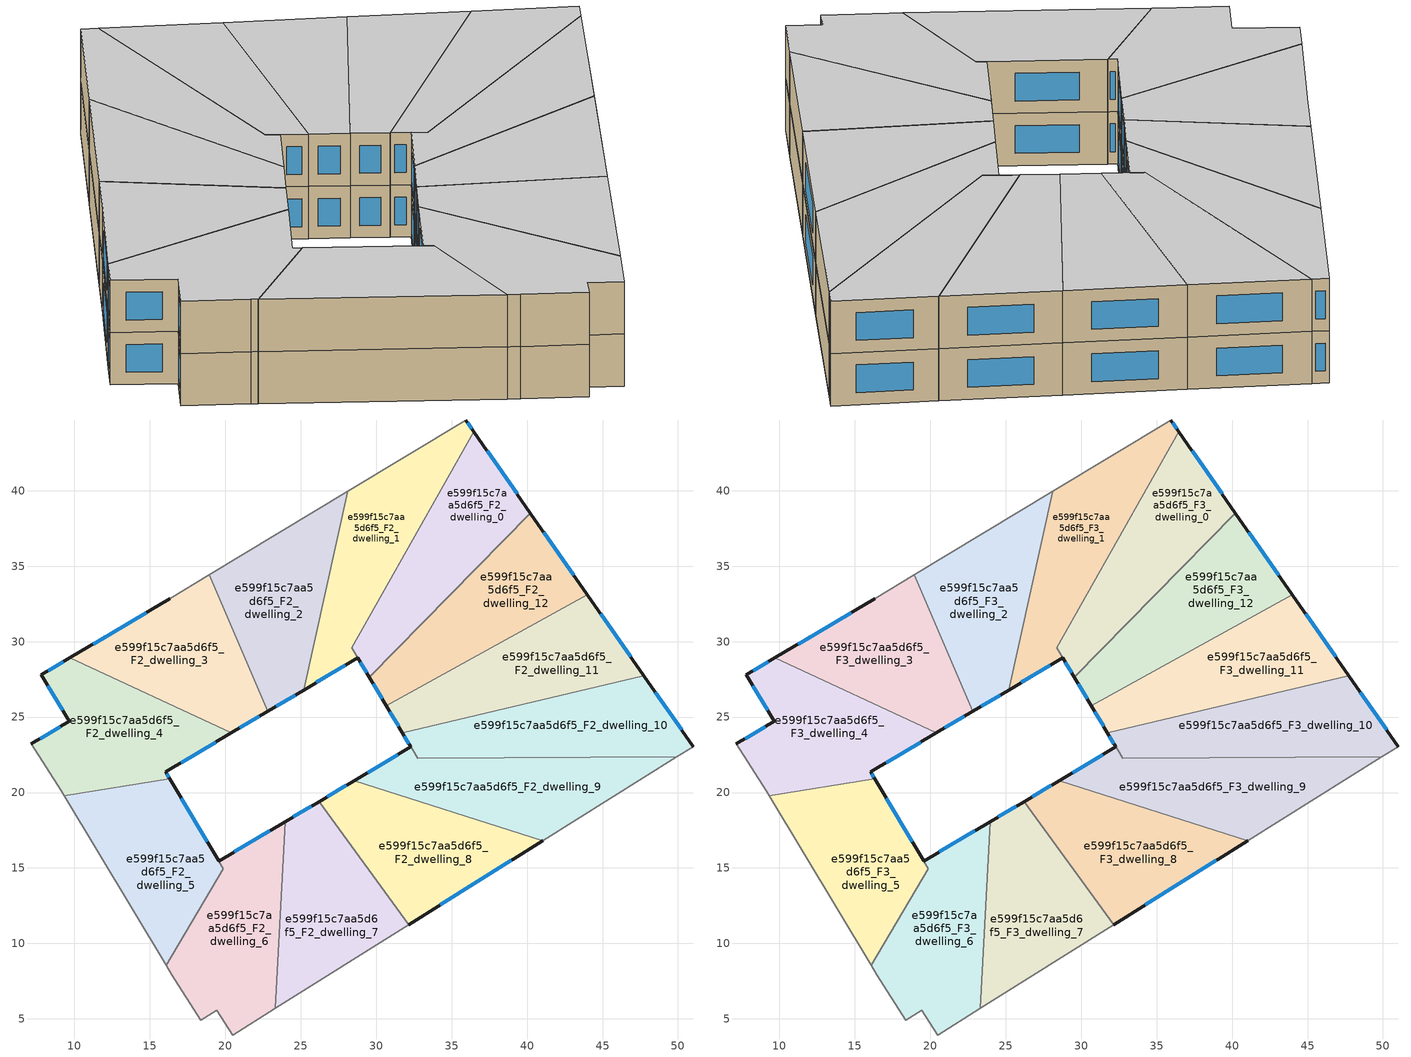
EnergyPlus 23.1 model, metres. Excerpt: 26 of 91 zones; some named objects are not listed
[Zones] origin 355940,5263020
e599f15c7aa5d6f5_F2_dwelling_0
 floor to e599f15c7aa5d6f5_F1_dwelling_0 (EU_floor_Construction): 36.47,43.92 40.22,38.52 29.54,27.65 28.37,29.6 z6
 wall outside (EU_wall_Construction): 40.22,38.52 36.47,43.92 / 28.78,28.92 29.54,27.65 z6:9
 wall to e599f15c7aa5d6f5_F2_dwelling_12 (EU_wall_Construction): 29.54,27.65 40.22,38.52 z6:9
 wall to e599f15c7aa5d6f5_F2_dwelling_1 (EU_wall_Construction): 36.47,43.92 28.37,29.61 / 28.37,29.6 28.78,28.92 z6:9
 window (EU_Window_Construction): 39.34,39.79 37.35,42.65 / 28.95,28.62 29.36,27.95 z6.7:8.3
e599f15c7aa5d6f5_F2_dwelling_1
 floor to e599f15c7aa5d6f5_F1_dwelling_1 (EU_floor_Construction): 35.93,44.69 36.47,43.92 28.37,29.6 28.78,28.92 25.19,26.79 28.11,39.97 z6
 wall outside (EU_wall_Construction): 36.47,43.92 35.93,44.69 / 25.19,26.79 28.78,28.92 z6:9
 wall to e599f15c7aa5d6f5_F2_dwelling_2 (EU_wall_Construction): 28.11,39.97 25.19,26.79 z6:9
 wall adiabatic (EU_wall_Construction): 35.93,44.69 28.11,39.97 z6:9
 window (EU_Window_Construction): 36.34,44.1 36.06,44.51 / 26.03,27.29 27.93,28.42 z6.7:8.3
e599f15c7aa5d6f5_F2_dwelling_10
 floor to e599f15c7aa5d6f5_F1_dwelling_10 (EU_floor_Construction): 47.74,27.73 51,23.05 49.93,22.38 32.75,22.25 31.76,23.97 z6
 wall outside (EU_wall_Construction): 51,23.05 47.74,27.73 z6:9
 wall adiabatic (EU_wall_Construction): 49.93,22.38 51,23.05 z6:9
 wall to e599f15c7aa5d6f5_F2_dwelling_9 (EU_wall_Construction): 31.76,23.97 32.75,22.25 49.93,22.38 z6:9
 wall to e599f15c7aa5d6f5_F2_dwelling_11 (EU_wall_Construction): 47.74,27.73 31.76,23.97 z6:9
 window (EU_Window_Construction): 50.24,24.15 48.51,26.63 z6.7:8.3
e599f15c7aa5d6f5_F2_dwelling_11
 floor to e599f15c7aa5d6f5_F1_dwelling_11 (EU_floor_Construction): 43.99,33.12 47.74,27.73 31.73,23.97 30.66,25.77 z6
 wall outside (EU_wall_Construction): 30.66,25.77 31.73,23.97 / 47.74,27.73 43.99,33.12 z6:9
 wall to e599f15c7aa5d6f5_F2_dwelling_12 (EU_wall_Construction): 43.99,33.12 30.66,25.77 z6:9
 wall to e599f15c7aa5d6f5_F2_dwelling_9 (EU_wall_Construction): 31.73,23.97 31.75,23.97 z6:9
 window (EU_Window_Construction): 30.91,25.34 31.48,24.39 / 46.86,29 44.87,31.85 z6.7:8.3
e599f15c7aa5d6f5_F2_dwelling_12
 floor to e599f15c7aa5d6f5_F1_dwelling_12 (EU_floor_Construction): 40.22,38.52 43.99,33.12 30.66,25.77 29.54,27.65 z6
 wall outside (EU_wall_Construction): 29.54,27.65 30.66,25.77 / 43.99,33.12 40.22,38.52 z6:9
 window (EU_Window_Construction): 29.8,27.21 30.4,26.21 / 43.11,34.38 41.11,37.25 z6.7:8.3
e599f15c7aa5d6f5_F2_dwelling_2
 floor to e599f15c7aa5d6f5_F1_dwelling_2 (EU_floor_Construction): 28.11,39.97 25.19,26.79 22.8,25.38 18.92,34.42 z6
 wall outside (EU_wall_Construction): 22.8,25.38 25.19,26.79 z6:9
 wall to e599f15c7aa5d6f5_F2_dwelling_3 (EU_wall_Construction): 18.92,34.42 22.8,25.38 z6:9
 wall adiabatic (EU_wall_Construction): 28.11,39.97 18.92,34.42 z6:9
 window (EU_Window_Construction): 23.37,25.71 24.63,26.46 z6.7:8.3
e599f15c7aa5d6f5_F2_dwelling_3
 floor to e599f15c7aa5d6f5_F1_dwelling_3 (EU_floor_Construction): 18.92,34.42 22.8,25.38 20.4,23.94 9.69,28.92 16.31,32.85 z6
 wall outside (EU_wall_Construction): 20.4,23.94 22.8,25.38 / 16.31,32.85 9.69,28.92 z6:9
 wall to e599f15c7aa5d6f5_F2_dwelling_4 (EU_wall_Construction): 9.69,28.92 20.4,23.94 z6:9
 wall adiabatic (EU_wall_Construction): 18.92,34.42 16.31,32.85 z6:9
 window (EU_Window_Construction): 20.96,24.28 22.24,25.04 / 14.76,31.93 11.24,29.84 z6.7:8.3
e599f15c7aa5d6f5_F2_dwelling_4
 floor to e599f15c7aa5d6f5_F1_dwelling_4 (EU_floor_Construction): 20.4,23.94 16.04,21.36 16.32,20.91 9.34,19.77 9.13,20.12 7.15,23.23 9.65,24.72 7.81,27.8 9.69,28.92 z6
 wall outside (EU_wall_Construction): 9.69,28.92 7.81,27.8 9.65,24.72 7.15,23.23 / 16.32,20.91 16.04,21.36 20.4,23.94 z6:9
 wall to e599f15c7aa5d6f5_F2_dwelling_5 (EU_wall_Construction): 9.34,19.77 16.32,20.91 z6:9
 wall adiabatic (EU_wall_Construction): 7.15,23.23 9.13,20.12 9.34,19.77 z6:9
 window (EU_Window_Construction): 9.07,24.37 7.73,23.58 / 8.24,27.08 9.22,25.44 / 9.25,28.65 8.25,28.06 / 17.07,21.97 19.37,23.34 / 16.25,21.01 16.11,21.25 z6.7:8.3
e599f15c7aa5d6f5_F2_dwelling_5
 floor to e599f15c7aa5d6f5_F1_dwelling_5 (EU_floor_Construction): 16.32,20.91 19.58,15.46 19.87,14.95 16.07,8.55 9.34,19.77 z6
 wall outside (EU_wall_Construction): 19.57,15.46 16.32,20.91 z6:9
 wall adiabatic (EU_wall_Construction): 9.34,19.77 16.07,8.55 z6:9
 wall to e599f15c7aa5d6f5_F2_dwelling_6 (EU_wall_Construction): 19.87,14.96 19.58,15.46 / 16.07,8.55 19.87,14.95 z6:9
 window (EU_Window_Construction): 18.81,16.74 17.08,19.63 z6.7:8.3
e599f15c7aa5d6f5_F2_dwelling_6
 floor to e599f15c7aa5d6f5_F1_dwelling_6 (EU_floor_Construction): 23.96,18.06 23.32,5.71 20.47,3.93 19.42,5.57 18.37,4.9 16.44,7.93 16.07,8.55 19.88,14.96 19.58,15.46 z6
 wall outside (EU_wall_Construction): 23.96,18.06 19.58,15.46 z6:9
 wall to e599f15c7aa5d6f5_F2_dwelling_7 (EU_wall_Construction): 23.32,5.71 23.96,18.06 z6:9
 wall adiabatic (EU_wall_Construction): 16.07,8.55 16.44,7.93 18.37,4.9 19.42,5.57 20.47,3.93 23.32,5.71 z6:9
 window (EU_Window_Construction): 22.93,17.45 20.61,16.07 z6.7:8.3
e599f15c7aa5d6f5_F2_dwelling_7
 floor to e599f15c7aa5d6f5_F1_dwelling_7 (EU_floor_Construction): 26.21,19.4 32.16,11.25 23.32,5.71 23.96,18.06 z6
 wall outside (EU_wall_Construction): 26.21,19.4 23.96,18.06 z6:9
 wall to e599f15c7aa5d6f5_F2_dwelling_8 (EU_wall_Construction): 32.16,11.25 26.21,19.4 z6:9
 wall adiabatic (EU_wall_Construction): 23.32,5.71 32.16,11.25 z6:9
 window (EU_Window_Construction): 25.68,19.09 24.49,18.38 z6.7:8.3
e599f15c7aa5d6f5_F2_dwelling_8
 floor to e599f15c7aa5d6f5_F1_dwelling_8 (EU_floor_Construction): 41.04,16.8 32.16,11.25 26.21,19.4 28.55,20.79 z6
 wall outside (EU_wall_Construction): 28.55,20.79 26.21,19.4 / 32.16,11.25 41.04,16.8 z6:9
 wall to e599f15c7aa5d6f5_F2_dwelling_9 (EU_wall_Construction): 41.04,16.8 28.55,20.79 z6:9
 window (EU_Window_Construction): 28,20.47 26.76,19.73 / 34.25,12.55 38.95,15.5 z6.7:8.3
e599f15c7aa5d6f5_F2_dwelling_9
 floor to e599f15c7aa5d6f5_F1_dwelling_9 (EU_floor_Construction): 49.93,22.38 41.04,16.8 28.55,20.79 32.3,23.02 31.73,23.97 31.76,23.97 32.75,22.25 z6
 wall outside (EU_wall_Construction): 31.73,23.97 32.3,23.02 28.55,20.79 z6:9
 wall adiabatic (EU_wall_Construction): 41.04,16.8 49.93,22.38 z6:9
 window (EU_Window_Construction): 31.87,23.74 32.17,23.24 / 31.42,22.5 29.43,21.31 z6.7:8.3
e599f15c7aa5d6f5_F3_dwelling_0
 floor to e599f15c7aa5d6f5_F2_dwelling_0 (EU_floor_Construction): 36.47,43.92 40.22,38.52 29.54,27.65 28.37,29.6 z9
 wall outside (EU_wall_Construction): 40.22,38.52 36.47,43.92 / 28.78,28.92 29.54,27.65 z9:12
 wall to e599f15c7aa5d6f5_F3_dwelling_12 (EU_wall_Construction): 29.54,27.65 40.22,38.52 z9:12
 wall to e599f15c7aa5d6f5_F3_dwelling_1 (EU_wall_Construction): 36.47,43.92 28.37,29.61 / 28.37,29.6 28.78,28.92 z9:12
 window (EU_Window_Construction): 39.34,39.79 37.35,42.65 / 28.95,28.62 29.36,27.95 z9.7:11.3
 ceiling to e599f15c7aa5d6f5_F4_dwelling_0 (EU_floor_Construction): 29.54,27.65 40.22,38.52 36.47,43.92 28.37,29.6 z12
e599f15c7aa5d6f5_F3_dwelling_1
 floor to e599f15c7aa5d6f5_F2_dwelling_1 (EU_floor_Construction): 35.93,44.69 36.47,43.92 28.37,29.6 28.78,28.92 25.19,26.79 28.11,39.97 z9
 wall outside (EU_wall_Construction): 36.47,43.92 35.93,44.69 / 25.19,26.79 28.78,28.92 z9:12
 wall to e599f15c7aa5d6f5_F3_dwelling_2 (EU_wall_Construction): 28.11,39.97 25.19,26.79 z9:12
 wall adiabatic (EU_wall_Construction): 35.93,44.69 28.11,39.97 z9:12
 window (EU_Window_Construction): 36.34,44.1 36.06,44.51 / 26.03,27.29 27.93,28.42 z9.7:11.3
 ceiling to e599f15c7aa5d6f5_F4_dwelling_1 (EU_floor_Construction): 28.78,28.92 28.37,29.6 36.47,43.92 35.93,44.69 28.11,39.97 25.19,26.79 z12
e599f15c7aa5d6f5_F3_dwelling_10
 floor to e599f15c7aa5d6f5_F2_dwelling_10 (EU_floor_Construction): 47.74,27.73 51,23.05 49.93,22.38 32.75,22.25 31.76,23.97 z9
 wall outside (EU_wall_Construction): 51,23.05 47.74,27.73 z9:12
 wall adiabatic (EU_wall_Construction): 49.93,22.38 51,23.05 z9:12
 wall to e599f15c7aa5d6f5_F3_dwelling_9 (EU_wall_Construction): 31.76,23.97 32.75,22.25 49.93,22.38 z9:12
 wall to e599f15c7aa5d6f5_F3_dwelling_11 (EU_wall_Construction): 47.74,27.73 31.76,23.97 z9:12
 window (EU_Window_Construction): 50.24,24.15 48.51,26.63 z9.7:11.3
 ceiling to e599f15c7aa5d6f5_F4_dwelling_10 (EU_floor_Construction): 51,23.05 47.74,27.73 31.76,23.97 32.75,22.25 49.93,22.38 z12
e599f15c7aa5d6f5_F3_dwelling_11
 floor to e599f15c7aa5d6f5_F2_dwelling_11 (EU_floor_Construction): 43.99,33.12 47.74,27.73 31.73,23.97 30.66,25.77 z9
 wall outside (EU_wall_Construction): 30.66,25.77 31.73,23.97 / 47.74,27.73 43.99,33.12 z9:12
 wall to e599f15c7aa5d6f5_F3_dwelling_12 (EU_wall_Construction): 43.99,33.12 30.66,25.77 z9:12
 wall to e599f15c7aa5d6f5_F3_dwelling_9 (EU_wall_Construction): 31.73,23.97 31.75,23.97 z9:12
 window (EU_Window_Construction): 30.91,25.34 31.48,24.39 / 46.86,29 44.87,31.85 z9.7:11.3
 ceiling to e599f15c7aa5d6f5_F4_dwelling_11 (EU_floor_Construction): 47.74,27.73 43.99,33.12 30.66,25.77 31.73,23.97 z12
e599f15c7aa5d6f5_F3_dwelling_12
 floor to e599f15c7aa5d6f5_F2_dwelling_12 (EU_floor_Construction): 40.22,38.52 43.99,33.12 30.66,25.77 29.54,27.65 z9
 wall outside (EU_wall_Construction): 29.54,27.65 30.66,25.77 / 43.99,33.12 40.22,38.52 z9:12
 window (EU_Window_Construction): 29.8,27.21 30.4,26.21 / 43.11,34.38 41.11,37.25 z9.7:11.3
 ceiling to e599f15c7aa5d6f5_F4_dwelling_12 (EU_floor_Construction): 43.99,33.12 40.22,38.52 29.54,27.65 30.66,25.77 z12
e599f15c7aa5d6f5_F3_dwelling_2
 floor to e599f15c7aa5d6f5_F2_dwelling_2 (EU_floor_Construction): 28.11,39.97 25.19,26.79 22.8,25.38 18.92,34.42 z9
 wall outside (EU_wall_Construction): 22.8,25.38 25.19,26.79 z9:12
 wall to e599f15c7aa5d6f5_F3_dwelling_3 (EU_wall_Construction): 18.92,34.42 22.8,25.38 z9:12
 wall adiabatic (EU_wall_Construction): 28.11,39.97 18.92,34.42 z9:12
 window (EU_Window_Construction): 23.37,25.71 24.63,26.46 z9.7:11.3
 ceiling to e599f15c7aa5d6f5_F4_dwelling_2 (EU_floor_Construction): 25.19,26.79 28.11,39.97 18.92,34.42 22.8,25.38 z12
e599f15c7aa5d6f5_F3_dwelling_3
 floor to e599f15c7aa5d6f5_F2_dwelling_3 (EU_floor_Construction): 18.92,34.42 22.8,25.38 20.4,23.94 9.69,28.92 16.31,32.85 z9
 wall outside (EU_wall_Construction): 20.4,23.94 22.8,25.38 / 16.31,32.85 9.69,28.92 z9:12
 wall to e599f15c7aa5d6f5_F3_dwelling_4 (EU_wall_Construction): 9.69,28.92 20.4,23.94 z9:12
 wall adiabatic (EU_wall_Construction): 18.92,34.42 16.31,32.85 z9:12
 window (EU_Window_Construction): 20.96,24.28 22.24,25.04 / 14.76,31.93 11.24,29.84 z9.7:11.3
 ceiling to e599f15c7aa5d6f5_F4_dwelling_3 (EU_floor_Construction): 22.8,25.38 18.92,34.42 16.31,32.85 9.69,28.92 20.4,23.94 z12
e599f15c7aa5d6f5_F3_dwelling_4
 floor to e599f15c7aa5d6f5_F2_dwelling_4 (EU_floor_Construction): 20.4,23.94 16.04,21.36 16.32,20.91 9.34,19.77 9.13,20.12 7.15,23.23 9.65,24.72 7.81,27.8 9.69,28.92 z9
 wall outside (EU_wall_Construction): 9.69,28.92 7.81,27.8 9.65,24.72 7.15,23.23 / 16.32,20.91 16.04,21.36 20.4,23.94 z9:12
 wall to e599f15c7aa5d6f5_F3_dwelling_5 (EU_wall_Construction): 9.34,19.77 16.32,20.91 z9:12
 wall adiabatic (EU_wall_Construction): 7.15,23.23 9.13,20.12 9.34,19.77 z9:12
 window (EU_Window_Construction): 9.07,24.37 7.73,23.58 / 8.24,27.08 9.22,25.44 / 9.25,28.65 8.25,28.06 / 17.07,21.97 19.37,23.34 / 16.25,21.01 16.11,21.25 z9.7:11.3
 ceiling to e599f15c7aa5d6f5_F4_dwelling_4 (EU_floor_Construction): 20.4,23.94 9.69,28.92 7.81,27.8 9.65,24.72 7.15,23.23 9.13,20.12 9.34,19.77 16.32,20.91 16.04,21.36 z12
e599f15c7aa5d6f5_F3_dwelling_5
 floor to e599f15c7aa5d6f5_F2_dwelling_5 (EU_floor_Construction): 16.32,20.91 19.58,15.46 19.87,14.95 16.07,8.55 9.34,19.77 z9
 wall outside (EU_wall_Construction): 19.57,15.46 16.32,20.91 z9:12
 wall adiabatic (EU_wall_Construction): 9.34,19.77 16.07,8.55 z9:12
 wall to e599f15c7aa5d6f5_F3_dwelling_6 (EU_wall_Construction): 19.87,14.96 19.58,15.46 / 16.07,8.55 19.87,14.95 z9:12
 window (EU_Window_Construction): 18.81,16.74 17.08,19.63 z9.7:11.3
 ceiling to e599f15c7aa5d6f5_F4_dwelling_5 (EU_floor_Construction): 16.07,8.55 19.87,14.95 19.58,15.46 16.32,20.91 9.34,19.77 z12
e599f15c7aa5d6f5_F3_dwelling_6
 floor to e599f15c7aa5d6f5_F2_dwelling_6 (EU_floor_Construction): 23.96,18.06 23.32,5.71 20.47,3.93 19.42,5.57 18.37,4.9 16.44,7.93 16.07,8.55 19.88,14.96 19.58,15.46 z9
 wall outside (EU_wall_Construction): 23.96,18.06 19.58,15.46 z9:12
 wall to e599f15c7aa5d6f5_F3_dwelling_7 (EU_wall_Construction): 23.32,5.71 23.96,18.06 z9:12
 wall adiabatic (EU_wall_Construction): 16.07,8.55 16.44,7.93 18.37,4.9 19.42,5.57 20.47,3.93 23.32,5.71 z9:12
 window (EU_Window_Construction): 22.93,17.45 20.61,16.07 z9.7:11.3
 ceiling to e599f15c7aa5d6f5_F4_dwelling_6 (EU_floor_Construction): 23.32,5.71 23.96,18.06 19.58,15.46 19.88,14.96 16.07,8.55 16.44,7.93 18.37,4.9 19.42,5.57 20.47,3.93 z12
e599f15c7aa5d6f5_F3_dwelling_7
 floor to e599f15c7aa5d6f5_F2_dwelling_7 (EU_floor_Construction): 26.21,19.4 32.16,11.25 23.32,5.71 23.96,18.06 z9
 wall outside (EU_wall_Construction): 26.21,19.4 23.96,18.06 z9:12
 wall to e599f15c7aa5d6f5_F3_dwelling_8 (EU_wall_Construction): 32.16,11.25 26.21,19.4 z9:12
 wall adiabatic (EU_wall_Construction): 23.32,5.71 32.16,11.25 z9:12
 window (EU_Window_Construction): 25.68,19.09 24.49,18.38 z9.7:11.3
 ceiling to e599f15c7aa5d6f5_F4_dwelling_7 (EU_floor_Construction): 32.16,11.25 26.21,19.4 23.96,18.06 23.32,5.71 z12
e599f15c7aa5d6f5_F3_dwelling_8
 floor to e599f15c7aa5d6f5_F2_dwelling_8 (EU_floor_Construction): 41.04,16.8 32.16,11.25 26.21,19.4 28.55,20.79 z9
 wall outside (EU_wall_Construction): 28.55,20.79 26.21,19.4 / 32.16,11.25 41.04,16.8 z9:12
 wall to e599f15c7aa5d6f5_F3_dwelling_9 (EU_wall_Construction): 41.04,16.8 28.55,20.79 z9:12
 window (EU_Window_Construction): 28,20.47 26.76,19.73 / 34.25,12.55 38.95,15.5 z9.7:11.3
 ceiling to e599f15c7aa5d6f5_F4_dwelling_8 (EU_floor_Construction): 41.04,16.8 28.55,20.79 26.21,19.4 32.16,11.25 z12
e599f15c7aa5d6f5_F3_dwelling_9
 floor to e599f15c7aa5d6f5_F2_dwelling_9 (EU_floor_Construction): 49.93,22.38 41.04,16.8 28.55,20.79 32.3,23.02 31.73,23.97 31.76,23.97 32.75,22.25 z9
 wall outside (EU_wall_Construction): 31.73,23.97 32.3,23.02 28.55,20.79 z9:12
 wall adiabatic (EU_wall_Construction): 41.04,16.8 49.93,22.38 z9:12
 window (EU_Window_Construction): 31.87,23.74 32.17,23.24 / 31.42,22.5 29.43,21.31 z9.7:11.3
 ceiling to e599f15c7aa5d6f5_F4_dwelling_9 (EU_floor_Construction): 49.93,22.38 32.75,22.25 31.76,23.97 31.73,23.97 32.3,23.02 28.55,20.79 41.04,16.8 z12
[Building]
EU S2 Campaign: North Axis=0; Terrain=City; Solar Distribution=FullExterior
[Site:Location]
Budapest.Ferenc.Liszt.Intl.AP: Latitude=47.437; Longitude=19.256; Time Zone=1; Elevation=185
[SizingPeriod:WeatherFileDays]
AnnualSizingPeriod: Begin Month=1; Begin Day of Month=1; End Month=12; End Day of Month=31; Day of Week for Start Day=Monday; Use Weather File Daylight Saving Period=No; Use Weather File Rain and Snow Indicators=No
[MATERIAL]
EU_InternalMass_Material: Roughness=MediumRough; Thickness=0.1; Conductivity=1; Density=1800; Specific Heat=900; Thermal Absorptance=0.9; Solar Absorptance=0.7; Visible Absorptance=0.7
[MATERIAL:NOMASS] Roughness=MediumRough; Thermal Absorptance=0.9; Solar Absorptance=0.7; Visible Absorptance=0.7
Name | Thermal Resistance
EU_wall_NoMass | 0.832559
EU_floor_NoMass | 0.872794
[WINDOWMATERIAL:SIMPLEGLAZINGSYSTEM]
EU_Window_SimpleGlazing: UFactor=2.79869; Solar Heat Gain Coefficient=0.75; Visible Transmittance=0.75
[CONSTRUCTION]
EU_wall_Construction: EU_wall_NoMass
EU_floor_Construction: EU_floor_NoMass
EU_Window_Construction: EU_Window_SimpleGlazing
EU_InternalMass_Construction: EU_InternalMass_Material
[ZONE] Type=1; Multiplier=1; Ceiling Height=autocalculate; Floor Area=autocalculate; Part of Total Floor Area=Yes
Name | Volume
e599f15c7aa5d6f5_F2_dwelling_0; e599f15c7aa5d6f5_F3_dwelling_0 | 196.497
e599f15c7aa5d6f5_F2_dwelling_1; e599f15c7aa5d6f5_F3_dwelling_1 | 199.861
e599f15c7aa5d6f5_F2_dwelling_10; e599f15c7aa5d6f5_F3_dwelling_10 | 196.034
e599f15c7aa5d6f5_F2_dwelling_11; e599f15c7aa5d6f5_F3_dwelling_11 | 198.165
e599f15c7aa5d6f5_F2_dwelling_12; e599f15c7aa5d6f5_F3_dwelling_12 | 198.16
e599f15c7aa5d6f5_F2_dwelling_2; e599f15c7aa5d6f5_F3_dwelling_2 | 198.131
e599f15c7aa5d6f5_F2_dwelling_3; e599f15c7aa5d6f5_F3_dwelling_3 | 198.17
e599f15c7aa5d6f5_F2_dwelling_4; e599f15c7aa5d6f5_F3_dwelling_4 | 198.186
e599f15c7aa5d6f5_F2_dwelling_5; e599f15c7aa5d6f5_F3_dwelling_5 | 197.208
e599f15c7aa5d6f5_F2_dwelling_6; e599f15c7aa5d6f5_F3_dwelling_6 | 199.128
e599f15c7aa5d6f5_F2_dwelling_7; e599f15c7aa5d6f5_F3_dwelling_7 | 198.172
e599f15c7aa5d6f5_F2_dwelling_8; e599f15c7aa5d6f5_F3_dwelling_8 | 198.157
e599f15c7aa5d6f5_F2_dwelling_9; e599f15c7aa5d6f5_F3_dwelling_9 | 200.297
[INTERNALMASS] Construction=EU_InternalMass_Construction
Name | Zone or ZoneList | Surface Area
e599f15c7aa5d6f5_F2_dwelling_0_EU_InternalMass | e599f15c7aa5d6f5_F2_dwelling_0 | 65.5053
e599f15c7aa5d6f5_F2_dwelling_1_EU_InternalMass | e599f15c7aa5d6f5_F2_dwelling_1 | 66.6204
e599f15c7aa5d6f5_F2_dwelling_2_EU_InternalMass | e599f15c7aa5d6f5_F2_dwelling_2 | 66.0435
e599f15c7aa5d6f5_F2_dwelling_3_EU_InternalMass | e599f15c7aa5d6f5_F2_dwelling_3 | 66.0568
e599f15c7aa5d6f5_F2_dwelling_4_EU_InternalMass | e599f15c7aa5d6f5_F2_dwelling_4 | 66.062
e599f15c7aa5d6f5_F2_dwelling_5_EU_InternalMass | e599f15c7aa5d6f5_F2_dwelling_5 | 65.736
e599f15c7aa5d6f5_F2_dwelling_6_EU_InternalMass | e599f15c7aa5d6f5_F2_dwelling_6 | 66.3762
e599f15c7aa5d6f5_F2_dwelling_7_EU_InternalMass | e599f15c7aa5d6f5_F2_dwelling_7 | 66.0573
e599f15c7aa5d6f5_F2_dwelling_8_EU_InternalMass | e599f15c7aa5d6f5_F2_dwelling_8 | 66.0526
e599f15c7aa5d6f5_F2_dwelling_9_EU_InternalMass | e599f15c7aa5d6f5_F2_dwelling_9 | 66.7637
e599f15c7aa5d6f5_F2_dwelling_10_EU_InternalMass | e599f15c7aa5d6f5_F2_dwelling_10 | 65.3619
e599f15c7aa5d6f5_F2_dwelling_11_EU_InternalMass | e599f15c7aa5d6f5_F2_dwelling_11 | 66.0551
e599f15c7aa5d6f5_F2_dwelling_12_EU_InternalMass | e599f15c7aa5d6f5_F2_dwelling_12 | 66.0532
e599f15c7aa5d6f5_F3_dwelling_0_EU_InternalMass | e599f15c7aa5d6f5_F3_dwelling_0 | 65.5053
e599f15c7aa5d6f5_F3_dwelling_1_EU_InternalMass | e599f15c7aa5d6f5_F3_dwelling_1 | 66.6204
e599f15c7aa5d6f5_F3_dwelling_2_EU_InternalMass | e599f15c7aa5d6f5_F3_dwelling_2 | 66.0435
e599f15c7aa5d6f5_F3_dwelling_3_EU_InternalMass | e599f15c7aa5d6f5_F3_dwelling_3 | 66.0568
e599f15c7aa5d6f5_F3_dwelling_4_EU_InternalMass | e599f15c7aa5d6f5_F3_dwelling_4 | 66.062
e599f15c7aa5d6f5_F3_dwelling_5_EU_InternalMass | e599f15c7aa5d6f5_F3_dwelling_5 | 65.736
e599f15c7aa5d6f5_F3_dwelling_6_EU_InternalMass | e599f15c7aa5d6f5_F3_dwelling_6 | 66.3762
e599f15c7aa5d6f5_F3_dwelling_7_EU_InternalMass | e599f15c7aa5d6f5_F3_dwelling_7 | 66.0573
e599f15c7aa5d6f5_F3_dwelling_8_EU_InternalMass | e599f15c7aa5d6f5_F3_dwelling_8 | 66.0526
e599f15c7aa5d6f5_F3_dwelling_9_EU_InternalMass | e599f15c7aa5d6f5_F3_dwelling_9 | 66.7637
e599f15c7aa5d6f5_F3_dwelling_10_EU_InternalMass | e599f15c7aa5d6f5_F3_dwelling_10 | 65.3619
e599f15c7aa5d6f5_F3_dwelling_11_EU_InternalMass | e599f15c7aa5d6f5_F3_dwelling_11 | 66.0551
e599f15c7aa5d6f5_F3_dwelling_12_EU_InternalMass | e599f15c7aa5d6f5_F3_dwelling_12 | 66.0532
[OTHEREQUIPMENT] Fuel Type=Electricity; Design Level Calculation Method=Watts/Area; Power per Zone Floor Area=1; Fraction Latent=0; Fraction Radiant=0; Fraction Lost=0; Carbon Dioxide Generation Rate=0; EndUse Subcategory=EU_Step8_InternalGains
Name | Zone or ZoneList or Space or SpaceList | Schedule
EU_Step8_InternalGain_e599f15c7aa5d6f5_F2_dwelling_0_f000 | e599f15c7aa5d6f5_F2_dwelling_0 | EU_Step8_GainSchedule_e599f15c7aa5d6f5_F2_dwelling_0_f000
EU_Step8_InternalGain_e599f15c7aa5d6f5_F2_dwelling_1_f000 | e599f15c7aa5d6f5_F2_dwelling_1 | EU_Step8_GainSchedule_e599f15c7aa5d6f5_F2_dwelling_1_f000
EU_Step8_InternalGain_e599f15c7aa5d6f5_F2_dwelling_2_f000 | e599f15c7aa5d6f5_F2_dwelling_2 | EU_Step8_GainSchedule_e599f15c7aa5d6f5_F2_dwelling_2_f000
EU_Step8_InternalGain_e599f15c7aa5d6f5_F2_dwelling_3_f000 | e599f15c7aa5d6f5_F2_dwelling_3 | EU_Step8_GainSchedule_e599f15c7aa5d6f5_F2_dwelling_3_f000
EU_Step8_InternalGain_e599f15c7aa5d6f5_F2_dwelling_4_f000 | e599f15c7aa5d6f5_F2_dwelling_4 | EU_Step8_GainSchedule_e599f15c7aa5d6f5_F2_dwelling_4_f000
EU_Step8_InternalGain_e599f15c7aa5d6f5_F2_dwelling_5_f000 | e599f15c7aa5d6f5_F2_dwelling_5 | EU_Step8_GainSchedule_e599f15c7aa5d6f5_F2_dwelling_5_f000
EU_Step8_InternalGain_e599f15c7aa5d6f5_F2_dwelling_6_f000 | e599f15c7aa5d6f5_F2_dwelling_6 | EU_Step8_GainSchedule_e599f15c7aa5d6f5_F2_dwelling_6_f000
EU_Step8_InternalGain_e599f15c7aa5d6f5_F2_dwelling_7_f000 | e599f15c7aa5d6f5_F2_dwelling_7 | EU_Step8_GainSchedule_e599f15c7aa5d6f5_F2_dwelling_7_f000
EU_Step8_InternalGain_e599f15c7aa5d6f5_F2_dwelling_8_f000 | e599f15c7aa5d6f5_F2_dwelling_8 | EU_Step8_GainSchedule_e599f15c7aa5d6f5_F2_dwelling_8_f000
EU_Step8_InternalGain_e599f15c7aa5d6f5_F2_dwelling_9_f000 | e599f15c7aa5d6f5_F2_dwelling_9 | EU_Step8_GainSchedule_e599f15c7aa5d6f5_F2_dwelling_9_f000
EU_Step8_InternalGain_e599f15c7aa5d6f5_F2_dwelling_10_f000 | e599f15c7aa5d6f5_F2_dwelling_10 | EU_Step8_GainSchedule_e599f15c7aa5d6f5_F2_dwelling_10_f000
EU_Step8_InternalGain_e599f15c7aa5d6f5_F2_dwelling_11_f000 | e599f15c7aa5d6f5_F2_dwelling_11 | EU_Step8_GainSchedule_e599f15c7aa5d6f5_F2_dwelling_11_f000
EU_Step8_InternalGain_e599f15c7aa5d6f5_F2_dwelling_12_f000 | e599f15c7aa5d6f5_F2_dwelling_12 | EU_Step8_GainSchedule_e599f15c7aa5d6f5_F2_dwelling_12_f000
EU_Step8_InternalGain_e599f15c7aa5d6f5_F3_dwelling_0_f000 | e599f15c7aa5d6f5_F3_dwelling_0 | EU_Step8_GainSchedule_e599f15c7aa5d6f5_F3_dwelling_0_f000
EU_Step8_InternalGain_e599f15c7aa5d6f5_F3_dwelling_1_f000 | e599f15c7aa5d6f5_F3_dwelling_1 | EU_Step8_GainSchedule_e599f15c7aa5d6f5_F3_dwelling_1_f000
EU_Step8_InternalGain_e599f15c7aa5d6f5_F3_dwelling_2_f000 | e599f15c7aa5d6f5_F3_dwelling_2 | EU_Step8_GainSchedule_e599f15c7aa5d6f5_F3_dwelling_2_f000
EU_Step8_InternalGain_e599f15c7aa5d6f5_F3_dwelling_3_f000 | e599f15c7aa5d6f5_F3_dwelling_3 | EU_Step8_GainSchedule_e599f15c7aa5d6f5_F3_dwelling_3_f000
EU_Step8_InternalGain_e599f15c7aa5d6f5_F3_dwelling_4_f000 | e599f15c7aa5d6f5_F3_dwelling_4 | EU_Step8_GainSchedule_e599f15c7aa5d6f5_F3_dwelling_4_f000
EU_Step8_InternalGain_e599f15c7aa5d6f5_F3_dwelling_5_f000 | e599f15c7aa5d6f5_F3_dwelling_5 | EU_Step8_GainSchedule_e599f15c7aa5d6f5_F3_dwelling_5_f000
EU_Step8_InternalGain_e599f15c7aa5d6f5_F3_dwelling_6_f000 | e599f15c7aa5d6f5_F3_dwelling_6 | EU_Step8_GainSchedule_e599f15c7aa5d6f5_F3_dwelling_6_f000
EU_Step8_InternalGain_e599f15c7aa5d6f5_F3_dwelling_7_f000 | e599f15c7aa5d6f5_F3_dwelling_7 | EU_Step8_GainSchedule_e599f15c7aa5d6f5_F3_dwelling_7_f000
EU_Step8_InternalGain_e599f15c7aa5d6f5_F3_dwelling_8_f000 | e599f15c7aa5d6f5_F3_dwelling_8 | EU_Step8_GainSchedule_e599f15c7aa5d6f5_F3_dwelling_8_f000
EU_Step8_InternalGain_e599f15c7aa5d6f5_F3_dwelling_9_f000 | e599f15c7aa5d6f5_F3_dwelling_9 | EU_Step8_GainSchedule_e599f15c7aa5d6f5_F3_dwelling_9_f000
EU_Step8_InternalGain_e599f15c7aa5d6f5_F3_dwelling_10_f000 | e599f15c7aa5d6f5_F3_dwelling_10 | EU_Step8_GainSchedule_e599f15c7aa5d6f5_F3_dwelling_10_f000
EU_Step8_InternalGain_e599f15c7aa5d6f5_F3_dwelling_11_f000 | e599f15c7aa5d6f5_F3_dwelling_11 | EU_Step8_GainSchedule_e599f15c7aa5d6f5_F3_dwelling_11_f000
EU_Step8_InternalGain_e599f15c7aa5d6f5_F3_dwelling_12_f000 | e599f15c7aa5d6f5_F3_dwelling_12 | EU_Step8_GainSchedule_e599f15c7aa5d6f5_F3_dwelling_12_f000
[ZONEVENTILATION:DESIGNFLOWRATE] Schedule=EU_AlwaysOn; Design Flow Rate Calculation Method=AirChanges/Hour; Air Changes per Hour=0.475469; Ventilation Type=Natural; Fan Pressure Rise=0; Fan Total Efficiency=1; Constant Term Coefficient=1; Temperature Term Coefficient=0; Velocity Term Coefficient=0; Velocity Squared Term Coefficient=0; Minimum Indoor Temperature=-100; Maximum Indoor Temperature=100; Delta Temperature=-100; Minimum Outdoor Temperature=-100; Maximum Outdoor Temperature=100; Maximum Wind Speed=40
Name | Zone or ZoneList or Space or SpaceList
EU_ConstantAir_e599f15c7aa5d6f5_F2_dwelling_0 | e599f15c7aa5d6f5_F2_dwelling_0
EU_ConstantAir_e599f15c7aa5d6f5_F2_dwelling_1 | e599f15c7aa5d6f5_F2_dwelling_1
EU_ConstantAir_e599f15c7aa5d6f5_F2_dwelling_2 | e599f15c7aa5d6f5_F2_dwelling_2
EU_ConstantAir_e599f15c7aa5d6f5_F2_dwelling_3 | e599f15c7aa5d6f5_F2_dwelling_3
EU_ConstantAir_e599f15c7aa5d6f5_F2_dwelling_4 | e599f15c7aa5d6f5_F2_dwelling_4
EU_ConstantAir_e599f15c7aa5d6f5_F2_dwelling_5 | e599f15c7aa5d6f5_F2_dwelling_5
EU_ConstantAir_e599f15c7aa5d6f5_F2_dwelling_6 | e599f15c7aa5d6f5_F2_dwelling_6
EU_ConstantAir_e599f15c7aa5d6f5_F2_dwelling_7 | e599f15c7aa5d6f5_F2_dwelling_7
EU_ConstantAir_e599f15c7aa5d6f5_F2_dwelling_8 | e599f15c7aa5d6f5_F2_dwelling_8
EU_ConstantAir_e599f15c7aa5d6f5_F2_dwelling_9 | e599f15c7aa5d6f5_F2_dwelling_9
EU_ConstantAir_e599f15c7aa5d6f5_F2_dwelling_10 | e599f15c7aa5d6f5_F2_dwelling_10
EU_ConstantAir_e599f15c7aa5d6f5_F2_dwelling_11 | e599f15c7aa5d6f5_F2_dwelling_11
EU_ConstantAir_e599f15c7aa5d6f5_F2_dwelling_12 | e599f15c7aa5d6f5_F2_dwelling_12
EU_ConstantAir_e599f15c7aa5d6f5_F3_dwelling_0 | e599f15c7aa5d6f5_F3_dwelling_0
EU_ConstantAir_e599f15c7aa5d6f5_F3_dwelling_1 | e599f15c7aa5d6f5_F3_dwelling_1
EU_ConstantAir_e599f15c7aa5d6f5_F3_dwelling_2 | e599f15c7aa5d6f5_F3_dwelling_2
EU_ConstantAir_e599f15c7aa5d6f5_F3_dwelling_3 | e599f15c7aa5d6f5_F3_dwelling_3
EU_ConstantAir_e599f15c7aa5d6f5_F3_dwelling_4 | e599f15c7aa5d6f5_F3_dwelling_4
EU_ConstantAir_e599f15c7aa5d6f5_F3_dwelling_5 | e599f15c7aa5d6f5_F3_dwelling_5
EU_ConstantAir_e599f15c7aa5d6f5_F3_dwelling_6 | e599f15c7aa5d6f5_F3_dwelling_6
EU_ConstantAir_e599f15c7aa5d6f5_F3_dwelling_7 | e599f15c7aa5d6f5_F3_dwelling_7
EU_ConstantAir_e599f15c7aa5d6f5_F3_dwelling_8 | e599f15c7aa5d6f5_F3_dwelling_8
EU_ConstantAir_e599f15c7aa5d6f5_F3_dwelling_9 | e599f15c7aa5d6f5_F3_dwelling_9
EU_ConstantAir_e599f15c7aa5d6f5_F3_dwelling_10 | e599f15c7aa5d6f5_F3_dwelling_10
EU_ConstantAir_e599f15c7aa5d6f5_F3_dwelling_11 | e599f15c7aa5d6f5_F3_dwelling_11
EU_ConstantAir_e599f15c7aa5d6f5_F3_dwelling_12 | e599f15c7aa5d6f5_F3_dwelling_12
[HVACTEMPLATE:ZONE:IDEALLOADSAIRSYSTEM] System Availability Schedule=EU_AlwaysOn; Maximum Heating Supply Air Temperature=50; Minimum Cooling Supply Air Temperature=13; Maximum Heating Supply Air Humidity Ratio=0.0156; Minimum Cooling Supply Air Humidity Ratio=0.0077; Heating Limit=NoLimit; Cooling Limit=NoLimit; Heating Availability Schedule=EU_AlwaysOn; Cooling Availability Schedule=EU_CoolingOff; Dehumidification Control Type=ConstantSensibleHeatRatio; Cooling Sensible Heat Ratio=0.7; Dehumidification Setpoint=60; Humidification Control Type=None; Humidification Setpoint=30; Outdoor Air Method=None; Outdoor Air Flow Rate per Person=0.00944; Outdoor Air Flow Rate per Zone Floor Area=0; Outdoor Air Flow Rate per Zone=0; Demand Controlled Ventilation Type=None; Outdoor Air Economizer Type=NoEconomizer; Heat Recovery Type=None; Sensible Heat Recovery Effectiveness=0.7; Latent Heat Recovery Effectiveness=0.65
Name | Template Thermostat
e599f15c7aa5d6f5_F2_dwelling_0 | EU_HeatOnly_e599f15c7aa5d6f5_F2_dwelling_0
e599f15c7aa5d6f5_F2_dwelling_1 | EU_HeatOnly_e599f15c7aa5d6f5_F2_dwelling_1
e599f15c7aa5d6f5_F2_dwelling_2 | EU_HeatOnly_e599f15c7aa5d6f5_F2_dwelling_2
e599f15c7aa5d6f5_F2_dwelling_3 | EU_HeatOnly_e599f15c7aa5d6f5_F2_dwelling_3
e599f15c7aa5d6f5_F2_dwelling_4 | EU_HeatOnly_e599f15c7aa5d6f5_F2_dwelling_4
e599f15c7aa5d6f5_F2_dwelling_5 | EU_HeatOnly_e599f15c7aa5d6f5_F2_dwelling_5
e599f15c7aa5d6f5_F2_dwelling_6 | EU_HeatOnly_e599f15c7aa5d6f5_F2_dwelling_6
e599f15c7aa5d6f5_F2_dwelling_7 | EU_HeatOnly_e599f15c7aa5d6f5_F2_dwelling_7
e599f15c7aa5d6f5_F2_dwelling_8 | EU_HeatOnly_e599f15c7aa5d6f5_F2_dwelling_8
e599f15c7aa5d6f5_F2_dwelling_9 | EU_HeatOnly_e599f15c7aa5d6f5_F2_dwelling_9
e599f15c7aa5d6f5_F2_dwelling_10 | EU_HeatOnly_e599f15c7aa5d6f5_F2_dwelling_10
e599f15c7aa5d6f5_F2_dwelling_11 | EU_HeatOnly_e599f15c7aa5d6f5_F2_dwelling_11
e599f15c7aa5d6f5_F2_dwelling_12 | EU_HeatOnly_e599f15c7aa5d6f5_F2_dwelling_12
e599f15c7aa5d6f5_F3_dwelling_0 | EU_HeatOnly_e599f15c7aa5d6f5_F3_dwelling_0
e599f15c7aa5d6f5_F3_dwelling_1 | EU_HeatOnly_e599f15c7aa5d6f5_F3_dwelling_1
e599f15c7aa5d6f5_F3_dwelling_2 | EU_HeatOnly_e599f15c7aa5d6f5_F3_dwelling_2
e599f15c7aa5d6f5_F3_dwelling_3 | EU_HeatOnly_e599f15c7aa5d6f5_F3_dwelling_3
e599f15c7aa5d6f5_F3_dwelling_4 | EU_HeatOnly_e599f15c7aa5d6f5_F3_dwelling_4
e599f15c7aa5d6f5_F3_dwelling_5 | EU_HeatOnly_e599f15c7aa5d6f5_F3_dwelling_5
e599f15c7aa5d6f5_F3_dwelling_6 | EU_HeatOnly_e599f15c7aa5d6f5_F3_dwelling_6
e599f15c7aa5d6f5_F3_dwelling_7 | EU_HeatOnly_e599f15c7aa5d6f5_F3_dwelling_7
e599f15c7aa5d6f5_F3_dwelling_8 | EU_HeatOnly_e599f15c7aa5d6f5_F3_dwelling_8
e599f15c7aa5d6f5_F3_dwelling_9 | EU_HeatOnly_e599f15c7aa5d6f5_F3_dwelling_9
e599f15c7aa5d6f5_F3_dwelling_10 | EU_HeatOnly_e599f15c7aa5d6f5_F3_dwelling_10
e599f15c7aa5d6f5_F3_dwelling_11 | EU_HeatOnly_e599f15c7aa5d6f5_F3_dwelling_11
e599f15c7aa5d6f5_F3_dwelling_12 | EU_HeatOnly_e599f15c7aa5d6f5_F3_dwelling_12
[SIZING:ZONE] Zone Cooling Design Supply Air Temperature Input Method=SupplyAirTemperature; Zone Cooling Design Supply Air Temperature=13; Zone Heating Design Supply Air Temperature Input Method=SupplyAirTemperature; Zone Heating Design Supply Air Temperature=50; Zone Cooling Design Supply Air Humidity Ratio=0.008; Zone Heating Design Supply Air Humidity Ratio=0.008; Cooling Design Air Flow Method=DesignDay; Cooling Design Air Flow Rate=0; Cooling Minimum Air Flow per Zone Floor Area=0.000762; Cooling Minimum Air Flow=0; Cooling Minimum Air Flow Fraction=0.2; Heating Design Air Flow Method=DesignDay; Heating Design Air Flow Rate=0; Heating Maximum Air Flow per Zone Floor Area=0.002032; Heating Maximum Air Flow=0.141576; Heating Maximum Air Flow Fraction=0.3; Account for Dedicated Outdoor Air System=No; Dedicated Outdoor Air System Control Strategy=NeutralSupplyAir; Dedicated Outdoor Air Low Setpoint Temperature for Design=autosize; Dedicated Outdoor Air High Setpoint Temperature for Design=autosize; Zone Load Sizing Method=Sensible Load Only No Latent Load; Zone Latent Cooling Design Supply Air Humidity Ratio Input Method=HumidityRatioDifference; Zone Cooling Design Supply Air Humidity Ratio Difference=0.005; Zone Latent Heating Design Supply Air Humidity Ratio Input Method=HumidityRatioDifference; Zone Humidification Design Supply Air Humidity Ratio Difference=0.005
e599f15c7aa5d6f5_F2_dwelling_0; e599f15c7aa5d6f5_F2_dwelling_1; e599f15c7aa5d6f5_F2_dwelling_2; e599f15c7aa5d6f5_F2_dwelling_3; e599f15c7aa5d6f5_F2_dwelling_4; e599f15c7aa5d6f5_F2_dwelling_5; e599f15c7aa5d6f5_F2_dwelling_6; e599f15c7aa5d6f5_F2_dwelling_7; e599f15c7aa5d6f5_F2_dwelling_8; e599f15c7aa5d6f5_F2_dwelling_9; e599f15c7aa5d6f5_F2_dwelling_10; e599f15c7aa5d6f5_F2_dwelling_11; e599f15c7aa5d6f5_F2_dwelling_12; e599f15c7aa5d6f5_F3_dwelling_0; e599f15c7aa5d6f5_F3_dwelling_1; e599f15c7aa5d6f5_F3_dwelling_2; e599f15c7aa5d6f5_F3_dwelling_3; e599f15c7aa5d6f5_F3_dwelling_4; e599f15c7aa5d6f5_F3_dwelling_5; e599f15c7aa5d6f5_F3_dwelling_6; e599f15c7aa5d6f5_F3_dwelling_7; e599f15c7aa5d6f5_F3_dwelling_8; e599f15c7aa5d6f5_F3_dwelling_9; e599f15c7aa5d6f5_F3_dwelling_10; e599f15c7aa5d6f5_F3_dwelling_11; e599f15c7aa5d6f5_F3_dwelling_12
[SCHEDULE:CONSTANT]
Name | Hourly Value
EU_AlwaysOn | 1
EU_CoolingOff | 0
[SCHEDULE:FILE] Column Number=1; Rows to Skip at Top=0; Number of Hours of Data=8760; Column Separator=Comma; Interpolate to Timestep=No; Minutes per Item=60; Adjust Schedule for Daylight Savings=Yes
Name | File
EU_Step8_GainSchedule_e599f15c7aa5d6f5_F2_dwelling_0_f000 | ../../schedules/e599f15c7aa5d6f5/e599f15c7aa5d6f5_F2_dwelling_0_f000_gain.csv
EU_Step8_GainSchedule_e599f15c7aa5d6f5_F2_dwelling_1_f000 | ../../schedules/e599f15c7aa5d6f5/e599f15c7aa5d6f5_F2_dwelling_1_f000_gain.csv
EU_Step8_GainSchedule_e599f15c7aa5d6f5_F2_dwelling_2_f000 | ../../schedules/e599f15c7aa5d6f5/e599f15c7aa5d6f5_F2_dwelling_2_f000_gain.csv
EU_Step8_GainSchedule_e599f15c7aa5d6f5_F2_dwelling_3_f000 | ../../schedules/e599f15c7aa5d6f5/e599f15c7aa5d6f5_F2_dwelling_3_f000_gain.csv
EU_Step8_GainSchedule_e599f15c7aa5d6f5_F2_dwelling_4_f000 | ../../schedules/e599f15c7aa5d6f5/e599f15c7aa5d6f5_F2_dwelling_4_f000_gain.csv
EU_Step8_GainSchedule_e599f15c7aa5d6f5_F2_dwelling_5_f000 | ../../schedules/e599f15c7aa5d6f5/e599f15c7aa5d6f5_F2_dwelling_5_f000_gain.csv
EU_Step8_GainSchedule_e599f15c7aa5d6f5_F2_dwelling_6_f000 | ../../schedules/e599f15c7aa5d6f5/e599f15c7aa5d6f5_F2_dwelling_6_f000_gain.csv
EU_Step8_GainSchedule_e599f15c7aa5d6f5_F2_dwelling_7_f000 | ../../schedules/e599f15c7aa5d6f5/e599f15c7aa5d6f5_F2_dwelling_7_f000_gain.csv
EU_Step8_GainSchedule_e599f15c7aa5d6f5_F2_dwelling_8_f000 | ../../schedules/e599f15c7aa5d6f5/e599f15c7aa5d6f5_F2_dwelling_8_f000_gain.csv
EU_Step8_GainSchedule_e599f15c7aa5d6f5_F2_dwelling_9_f000 | ../../schedules/e599f15c7aa5d6f5/e599f15c7aa5d6f5_F2_dwelling_9_f000_gain.csv
EU_Step8_GainSchedule_e599f15c7aa5d6f5_F2_dwelling_10_f000 | ../../schedules/e599f15c7aa5d6f5/e599f15c7aa5d6f5_F2_dwelling_10_f000_gain.csv
EU_Step8_GainSchedule_e599f15c7aa5d6f5_F2_dwelling_11_f000 | ../../schedules/e599f15c7aa5d6f5/e599f15c7aa5d6f5_F2_dwelling_11_f000_gain.csv
EU_Step8_GainSchedule_e599f15c7aa5d6f5_F2_dwelling_12_f000 | ../../schedules/e599f15c7aa5d6f5/e599f15c7aa5d6f5_F2_dwelling_12_f000_gain.csv
EU_Step8_GainSchedule_e599f15c7aa5d6f5_F3_dwelling_0_f000 | ../../schedules/e599f15c7aa5d6f5/e599f15c7aa5d6f5_F3_dwelling_0_f000_gain.csv
EU_Step8_GainSchedule_e599f15c7aa5d6f5_F3_dwelling_1_f000 | ../../schedules/e599f15c7aa5d6f5/e599f15c7aa5d6f5_F3_dwelling_1_f000_gain.csv
EU_Step8_GainSchedule_e599f15c7aa5d6f5_F3_dwelling_2_f000 | ../../schedules/e599f15c7aa5d6f5/e599f15c7aa5d6f5_F3_dwelling_2_f000_gain.csv
EU_Step8_GainSchedule_e599f15c7aa5d6f5_F3_dwelling_3_f000 | ../../schedules/e599f15c7aa5d6f5/e599f15c7aa5d6f5_F3_dwelling_3_f000_gain.csv
EU_Step8_GainSchedule_e599f15c7aa5d6f5_F3_dwelling_4_f000 | ../../schedules/e599f15c7aa5d6f5/e599f15c7aa5d6f5_F3_dwelling_4_f000_gain.csv
EU_Step8_GainSchedule_e599f15c7aa5d6f5_F3_dwelling_5_f000 | ../../schedules/e599f15c7aa5d6f5/e599f15c7aa5d6f5_F3_dwelling_5_f000_gain.csv
EU_Step8_GainSchedule_e599f15c7aa5d6f5_F3_dwelling_6_f000 | ../../schedules/e599f15c7aa5d6f5/e599f15c7aa5d6f5_F3_dwelling_6_f000_gain.csv
EU_Step8_GainSchedule_e599f15c7aa5d6f5_F3_dwelling_7_f000 | ../../schedules/e599f15c7aa5d6f5/e599f15c7aa5d6f5_F3_dwelling_7_f000_gain.csv
EU_Step8_GainSchedule_e599f15c7aa5d6f5_F3_dwelling_8_f000 | ../../schedules/e599f15c7aa5d6f5/e599f15c7aa5d6f5_F3_dwelling_8_f000_gain.csv
EU_Step8_GainSchedule_e599f15c7aa5d6f5_F3_dwelling_9_f000 | ../../schedules/e599f15c7aa5d6f5/e599f15c7aa5d6f5_F3_dwelling_9_f000_gain.csv
EU_Step8_GainSchedule_e599f15c7aa5d6f5_F3_dwelling_10_f000 | ../../schedules/e599f15c7aa5d6f5/e599f15c7aa5d6f5_F3_dwelling_10_f000_gain.csv
EU_Step8_GainSchedule_e599f15c7aa5d6f5_F3_dwelling_11_f000 | ../../schedules/e599f15c7aa5d6f5/e599f15c7aa5d6f5_F3_dwelling_11_f000_gain.csv
EU_Step8_GainSchedule_e599f15c7aa5d6f5_F3_dwelling_12_f000 | ../../schedules/e599f15c7aa5d6f5/e599f15c7aa5d6f5_F3_dwelling_12_f000_gain.csv
